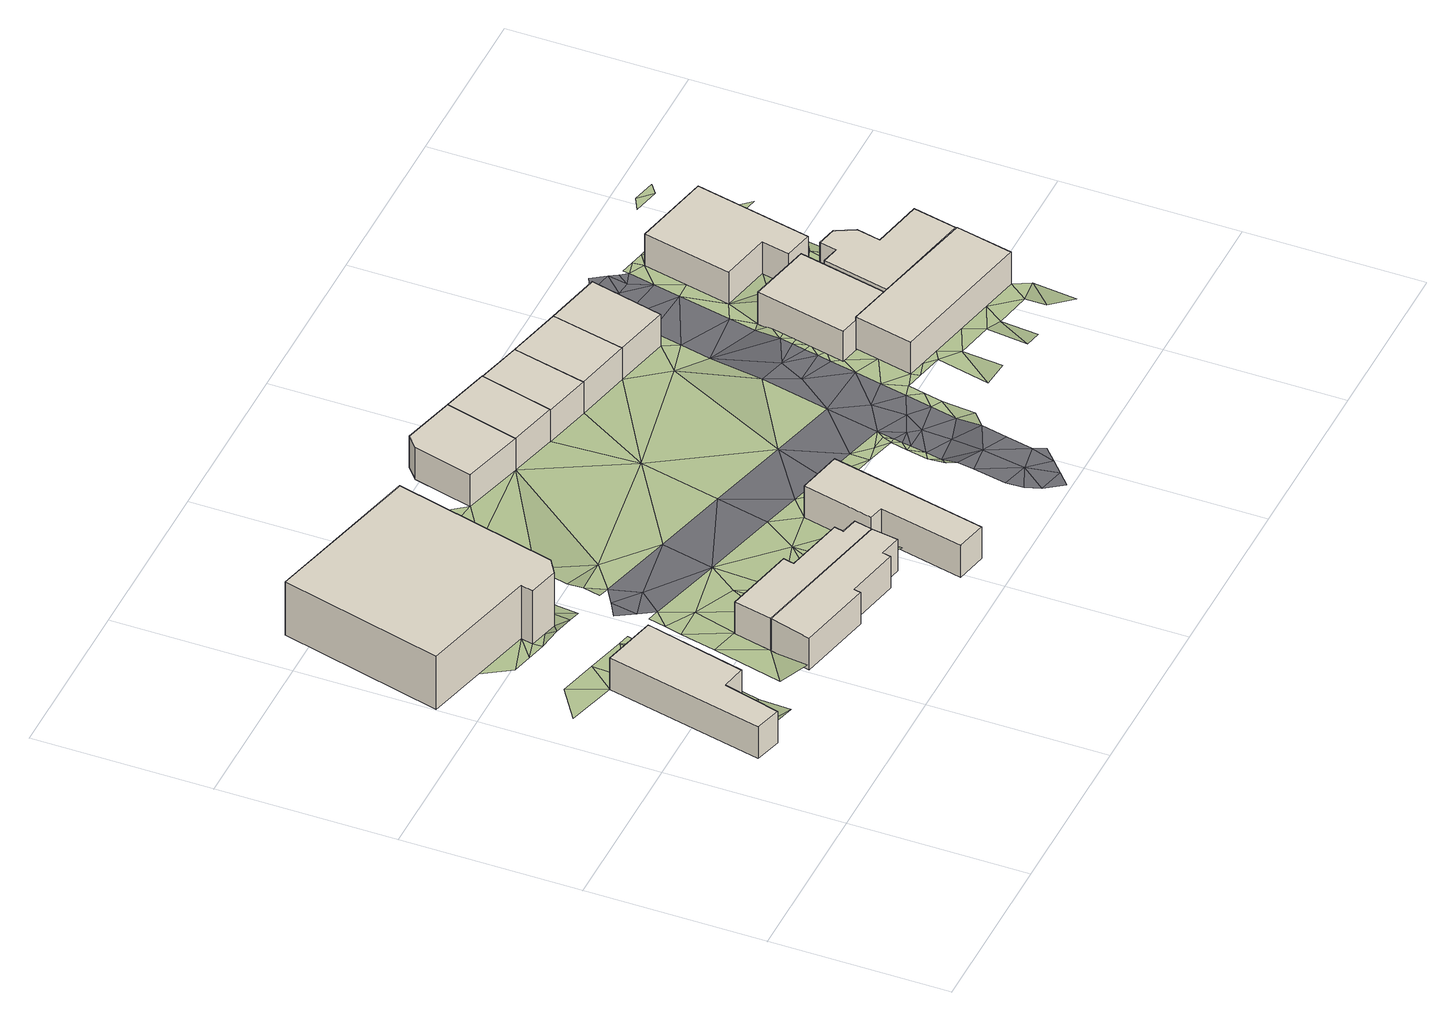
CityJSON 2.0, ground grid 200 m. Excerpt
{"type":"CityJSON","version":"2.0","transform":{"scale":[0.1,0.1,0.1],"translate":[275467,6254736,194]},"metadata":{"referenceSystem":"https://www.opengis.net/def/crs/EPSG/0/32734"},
"CityObjects":{
"building1":{"type":"Building","attributes":{"address":"38 Cornwall Street Woodstock Cape Town","building":"house","building:levels":1,"building_height":4.1,"roof_height":11,"ground_height":6.9,"plus_code":"4FRW3CFV+2PF"},"geometry":[{"type":"Solid","lod":"1","boundaries":[[[[0,1,2,3]],[[1,4,5,2]],[[4,6,7,5]],[[6,8,9,7]],[[8,10,11,9]],[[10,0,3,11]],[[3,2,5,7,9,11]],[[10,8,6,4,1,0]]]]}]},
"building2":{"type":"Building","attributes":{"address":"Woodstock","building":"yes","building:levels":2,"building_height":6.9,"roof_height":13.32,"ground_height":6.42,"plus_code":"4FRW3CFV+4PF"},"geometry":[{"type":"Solid","lod":"1","boundaries":[[[[12,13,14,15]],[[13,16,17,14]],[[16,18,19,17]],[[18,20,21,19]],[[20,22,23,21]],[[22,24,25,23]],[[24,12,15,25]],[[15,14,17,19,21,23,25]],[[24,22,20,18,16,13,12]]]]}]},
"building3":{"type":"Building","attributes":{"address":"15 Page Street Woodstock Cape Town","building":"house","building:levels":1,"building_height":4.1,"roof_height":10.92,"ground_height":6.82,"plus_code":"4FRW3CCV+XQW"},"geometry":[{"type":"Solid","lod":"1","boundaries":[[[[26,27,28,29]],[[27,30,31,28]],[[30,32,33,31]],[[32,34,35,33]],[[34,36,37,35]],[[36,38,39,37]],[[38,40,41,39]],[[40,26,29,41]],[[29,28,31,33,35,37,39,41]],[[40,38,36,34,32,30,27,26]]]]}]},
"building4":{"type":"Building","attributes":{"address":"17 Page Street Woodstock Cape Town","building":"house","building:levels":1,"building_height":4.1,"roof_height":10.92,"ground_height":6.82,"plus_code":"4FRW3CFV+2Q4"},"geometry":[{"type":"Solid","lod":"1","boundaries":[[[[40,38,39,41]],[[38,42,43,39]],[[42,44,45,43]],[[44,46,47,45]],[[46,48,49,47]],[[48,50,51,49]],[[50,52,53,51]],[[52,40,41,53]],[[41,39,43,45,47,49,51,53]],[[52,50,48,46,44,42,38,40]]]]}]},
"building5":{"type":"Building","attributes":{"address":"44 Cornwall Street Cape Town","building":"house","building:levels":1,"building_height":4.1,"roof_height":10.92,"ground_height":6.82,"plus_code":"4FRW3CCV+XRH"},"geometry":[{"type":"Solid","lod":"1","boundaries":[[[[54,55,56,57]],[[55,58,59,56]],[[58,60,61,59]],[[60,62,63,61]],[[62,64,65,63]],[[64,54,57,65]],[[57,56,59,61,63,65]],[[64,62,60,58,55,54]]]]}]},
"building6":{"type":"Building","attributes":{"address":"22 Page Street Woodstock Cape Town","building":"house","building:levels":1,"building_height":4.1,"roof_height":10.54,"ground_height":6.44,"plus_code":"4FRW3CFV+4RV"},"geometry":[{"type":"Solid","lod":"1","boundaries":[[[[66,67,68,69]],[[67,70,71,68]],[[70,72,73,71]],[[72,74,75,73]],[[74,66,69,75]],[[69,68,71,73,75]],[[74,72,70,67,66]]]]}]},
"building7":{"type":"Building","attributes":{"address":"2 William Street Woodstock Cape Town","building":"house","building:levels":1,"building_height":4.1,"roof_height":10.54,"ground_height":6.44,"plus_code":"4FRW3CFV+4VJ"},"geometry":[{"type":"Solid","lod":"1","boundaries":[[[[76,77,78,79]],[[77,67,68,78]],[[67,66,69,68]],[[66,76,79,69]],[[79,78,68,69]],[[66,67,77,76]]]]}]},
"building8":{"type":"Building","attributes":{"address":"4 William Street Woodstock Cape Town","building":"house","building:levels":1,"building_height":4.1,"roof_height":10.47,"ground_height":6.37,"plus_code":"4FRW3CFV+4VM"},"geometry":[{"type":"Solid","lod":"1","boundaries":[[[[80,81,82,83]],[[81,84,85,82]],[[84,86,87,85]],[[86,80,83,87]],[[83,82,85,87]],[[86,84,81,80]]]]}]},
"building9":{"type":"Building","attributes":{"address":"6 William Street Woodstock Cape Town","building":"house","building:levels":1,"building_height":4.1,"roof_height":10.47,"ground_height":6.37,"plus_code":"4FRW3CFV+4VH"},"geometry":[{"type":"Solid","lod":"1","boundaries":[[[[88,89,90,91]],[[89,81,82,90]],[[81,80,83,82]],[[80,88,91,83]],[[91,90,82,83]],[[80,81,89,88]]]]}]},
"building10":{"type":"Building","attributes":{"address":"8 William Street Woodstock Cape Town","building":"house","building:levels":1,"building_height":4.1,"roof_height":10.47,"ground_height":6.37,"plus_code":"4FRW3CFV+4WG"},"geometry":[{"type":"Solid","lod":"1","boundaries":[[[[88,92,93,91]],[[92,94,95,93]],[[94,89,90,95]],[[89,88,91,90]],[[91,93,95,90]],[[89,94,92,88]]]]}]},
"building11":{"type":"Building","attributes":{"address":"19 Hercules Street Woodstock Cape Town","building":"house","building:levels":1,"building_height":4.1,"roof_height":10.47,"ground_height":6.37,"plus_code":"4FRW3CFV+2XV"},"geometry":[{"type":"Solid","lod":"1","boundaries":[[[[96,97,98,99]],[[97,100,101,98]],[[100,102,103,101]],[[102,104,105,103]],[[104,106,107,105]],[[106,96,99,107]],[[99,98,101,103,105,107]],[[106,104,102,100,97,96]]]]}]},
"building12":{"type":"Building","attributes":{"address":"21 Hercules Street Woodstock Cape Town","building":"house","building:levels":1,"building_height":4.1,"roof_height":10.92,"ground_height":6.82,"plus_code":"4FRW3CFV+2X9"},"geometry":[{"type":"Solid","lod":"1","boundaries":[[[[108,109,110,111]],[[109,112,113,110]],[[112,114,115,113]],[[114,116,117,115]],[[116,108,111,117]],[[111,110,113,115,117]],[[116,114,112,109,108]]]]}]},
"building13":{"type":"Building","attributes":{"building":"yes","building:levels":1,"building_height":4.1,"roof_height":10.92,"ground_height":6.82,"plus_code":"4FRW3CFW+22R"},"geometry":[{"type":"Solid","lod":"1","boundaries":[[[[118,116,117,119]],[[116,120,121,117]],[[120,122,123,121]],[[122,124,125,123]],[[124,126,127,125]],[[126,128,129,127]],[[128,130,131,129]],[[130,132,133,131]],[[132,118,119,133]],[[119,117,121,123,125,127,129,131,133]],[[132,130,128,126,124,122,120,116,118]]]]}]},
"building14":{"type":"Building","attributes":{"address":"10 William Street Woodstock Cape Town","building":"house","building:levels":1,"building_height":4.1,"roof_height":10.47,"ground_height":6.37,"plus_code":"4FRW3CFV+4X5"},"geometry":[{"type":"Solid","lod":"1","boundaries":[[[[134,135,136,137]],[[135,138,139,136]],[[138,140,141,139]],[[140,142,143,141]],[[142,144,145,143]],[[144,134,137,145]],[[137,136,139,141,143,145]],[[144,142,140,138,135,134]]]]}]},
"terrain1":{"type":"TINRelief","geometry":[{"type":"CompositeSurface","lod":"1","boundaries":[[[146,147,148]],[[6,148,8]],[[148,147,149]],[[150,151,0]],[[149,8,148]],[[152,8,149]],[[150,0,153]],[[8,152,154]],[[0,155,153]],[[154,152,156]],[[156,157,154]],[[158,13,159]],[[156,160,157]],[[155,161,153]],[[158,162,13]],[[10,161,155]],[[160,156,163]],[[163,10,160]],[[164,165,166]],[[16,162,167]],[[168,165,164]],[[13,162,16]],[[10,163,169]],[[169,161,10]],[[170,16,167]],[[161,169,171]],[[170,167,172]],[[173,168,164]],[[170,172,18]],[[174,168,173]],[[18,172,175]],[[18,175,20]],[[176,174,173]],[[177,174,176]],[[178,20,175]],[[179,180,177]],[[176,179,177]],[[20,178,181]],[[173,182,176]],[[181,183,20]],[[181,184,183]],[[184,185,183]],[[184,186,185]],[[176,182,187]],[[186,188,185]],[[189,190,191]],[[179,176,192]],[[187,182,193]],[[188,186,194]],[[194,195,188]],[[193,50,187]],[[192,176,187]],[[189,196,190]],[[196,197,190]],[[195,194,198]],[[199,195,198]],[[50,48,200]],[[201,197,196]],[[192,187,50]],[[202,199,198]],[[202,203,199]],[[204,203,202]],[[189,205,196]],[[203,204,206]],[[207,206,204]],[[206,207,208]],[[50,200,209]],[[192,50,209]],[[207,210,208]],[[200,211,209]],[[209,211,46]],[[46,44,42]],[[201,196,66]],[[42,38,58]],[[212,192,209]],[[213,74,214]],[[215,58,38]],[[201,66,213]],[[216,46,42]],[[46,216,209]],[[216,42,58]],[[58,215,60]],[[74,217,214]],[[196,205,218]],[[216,55,209]],[[212,209,55]],[[213,66,74]],[[212,55,219]],[[218,66,196]],[[220,218,205]],[[54,219,55]],[[219,54,221]],[[222,218,220]],[[223,221,54]],[[218,76,66]],[[221,223,224]],[[225,226,227]],[[226,225,228]],[[229,76,218]],[[224,223,230]],[[228,225,231]],[[231,232,228]],[[230,223,233]],[[232,231,234]],[[230,235,224]],[[236,232,234]],[[232,236,233]],[[233,237,230]],[[233,236,238]],[[218,222,239]],[[235,230,237]],[[233,238,237]],[[237,238,235]],[[88,229,218]],[[240,241,222]],[[88,218,239]],[[242,243,244]],[[241,239,222]],[[245,243,242]],[[243,245,246]],[[246,245,247]],[[248,246,247]],[[247,249,248]],[[249,250,248]],[[250,249,109]],[[241,251,239]],[[239,92,88]],[[109,249,252]],[[253,250,254]],[[254,250,109]],[[251,255,239]],[[252,256,109]],[[257,258,253]],[[239,255,92]],[[254,257,253]],[[252,259,256]],[[258,257,260]],[[260,261,258]],[[262,263,264]],[[259,262,264]],[[257,254,108]],[[265,261,260]],[[265,266,261]],[[259,267,256]],[[92,255,268]],[[265,269,266]],[[264,267,259]],[[268,270,92]],[[269,265,271]],[[94,272,89]],[[271,273,269]],[[273,271,274]],[[268,275,270]],[[273,274,276]],[[273,276,277]],[[267,264,278]],[[275,94,270]],[[276,100,277]],[[279,272,94]],[[100,280,277]],[[281,278,264]],[[282,94,275]],[[283,284,285]],[[94,282,279]],[[284,283,281]],[[135,280,100]],[[100,286,135]],[[280,135,287]],[[278,281,288]],[[289,116,290]],[[283,288,281]],[[291,289,290]],[[287,135,292]],[[135,286,293]],[[294,289,291]],[[292,295,287]],[[296,293,286]],[[297,288,283]],[[291,298,294]],[[298,291,299]],[[299,300,298]],[[300,299,301]],[[301,302,300]],[[302,301,303]],[[303,304,302]],[[305,304,303]],[[306,135,293]],[[304,305,307]],[[305,308,307]],[[309,308,305]],[[308,309,310]],[[293,296,311]],[[312,310,309]],[[310,312,313]],[[313,312,314]],[[314,315,313]],[[316,315,314]],[[315,316,317]],[[318,317,316]],[[317,318,319]],[[319,318,320]],[[320,321,319]],[[322,321,320]],[[321,322,323]],[[296,324,311]],[[322,325,323]],[[325,322,326]],[[292,134,295]],[[326,327,325]],[[327,326,328]],[[328,329,327]],[[330,329,328]],[[329,330,331]],[[330,332,331]],[[332,330,333]],[[295,134,334]],[[333,335,332]],[[335,333,336]],[[336,337,335]],[[311,306,293]],[[337,336,338]],[[130,324,118]],[[338,339,337]],[[339,338,340]],[[112,288,297]],[[340,341,339]],[[118,132,130]],[[342,341,340]],[[324,343,311]],[[341,342,344]],[[297,345,346]],[[346,345,347]],[[348,344,342]],[[344,348,349]],[[349,348,350]],[[334,351,352]],[[350,353,349]],[[354,353,350]],[[353,354,355]],[[354,356,355]],[[130,343,324]],[[357,356,354]],[[134,351,334]],[[356,357,358]],[[357,359,358]],[[360,359,357]],[[359,360,361]],[[362,361,360]],[[361,362,363]],[[363,362,364]],[[364,365,363]],[[297,346,112]],[[366,365,364]],[[365,366,367]],[[368,367,366]],[[130,369,343]],[[367,368,370]],[[370,368,371]],[[371,372,370]],[[134,373,351]],[[374,372,371]],[[372,374,375]],[[376,375,374]],[[375,376,377]],[[377,376,378]],[[378,379,377]],[[379,378,380]],[[128,369,130]],[[380,381,379]],[[373,134,382]],[[381,380,383]],[[383,384,381]],[[384,383,385]],[[385,386,384]],[[386,385,387]],[[387,388,386]],[[388,387,389]],[[389,390,388]],[[390,389,391]],[[391,392,390]],[[369,128,393]],[[392,391,394]],[[393,395,369]],[[126,124,396]],[[394,397,392]],[[128,126,398]],[[397,394,399]],[[382,400,373]],[[399,401,397]],[[402,403,395]],[[399,404,401]],[[395,393,402]],[[398,393,128]],[[404,405,401]],[[405,404,406]],[[406,407,405]],[[407,406,408]],[[403,402,409]],[[409,410,403]],[[400,382,411]],[[393,412,402]],[[398,412,393]],[[410,409,413]],[[414,398,126]],[[413,415,410]],[[396,414,126]],[[415,413,416]],[[416,417,415]],[[417,416,418]],[[418,419,417]],[[400,411,420]],[[418,421,419]],[[421,422,419]],[[423,422,421]],[[420,411,424]],[[423,425,422]],[[426,425,423]],[[424,427,420]],[[426,424,425]],[[424,426,427]],[[423,428,426]],[[429,430,431]],[[429,432,430]]]}]},
"road1":{"type":"Road","attributes":{"highway":"residential","name":"Cornwall Street","surface":"asphalt","lanes":2,"width":6.1},"geometry":[{"type":"MultiSurface","lod":"1","boundaries":[[[235,433,240]],[[212,220,192]],[[434,179,435]],[[436,434,435]],[[220,219,222]],[[240,222,224]],[[219,220,212]],[[235,240,224]],[[437,434,436]],[[435,205,189]],[[220,205,192]],[[189,436,435]],[[205,435,192]],[[179,192,435]],[[222,219,221]],[[224,222,221]]]}]},
"road2":{"type":"Road","attributes":{"highway":"residential","name":"Hercules Street","surface":"asphalt","lanes":2,"width":6},"geometry":[{"type":"MultiSurface","lod":"1","boundaries":[[[438,439,440]],[[441,439,438]],[[442,439,441]],[[441,443,442]],[[250,433,248]],[[444,445,446]],[[447,238,236]],[[448,231,449]],[[261,266,450]],[[451,449,225]],[[433,250,253]],[[258,261,452]],[[453,451,227]],[[444,454,445]],[[280,287,255]],[[448,455,447]],[[456,451,457]],[[277,251,273]],[[236,234,447]],[[433,253,240]],[[280,251,277]],[[246,455,448]],[[251,450,273]],[[448,449,243]],[[447,234,448]],[[282,275,445]],[[458,454,444]],[[454,282,445]],[[244,449,451]],[[450,452,261]],[[241,450,251]],[[234,231,448]],[[225,449,231]],[[235,238,447]],[[295,334,446]],[[334,459,446]],[[255,287,268]],[[444,446,459]],[[457,460,461]],[[452,253,258]],[[246,448,243]],[[438,460,441]],[[269,450,266]],[[455,433,235]],[[455,235,447]],[[445,295,446]],[[275,295,445]],[[241,240,452]],[[253,452,240]],[[273,450,269]],[[452,450,241]],[[287,295,275]],[[287,275,268]],[[441,453,443]],[[441,457,451]],[[460,457,441]],[[246,248,455]],[[433,455,248]],[[225,227,451]],[[244,243,449]],[[441,451,453]],[[451,456,244]],[[251,280,255]]]}]}
},
"vertices":[
[925,2961,59],[521,1181,59],[521,1181,469],[925,2961,469],[820,1098,59],[820,1098,469],[990,1734,59],[990,1734,469],[1267,1680,59],[1267,1680,469],[1549,2811,59],[1549,2811,469],
[10,4449,11],[1360,4106,11],[1360,4106,701],[10,4449,701],[1325,3968,11],[1325,3968,701],[1664,3882,11],[1664,3882,701],[1835,3994,11],[1835,3994,701],[2304,5828,11],[2304,5828,701],[481,6290,11],[481,6290,701],
[1998,1259,51],[2856,1071,51],[2856,1071,461],[1998,1259,461],[2872,1148,51],[2872,1148,461],[3486,1014,51],[3486,1014,461],[3508,1110,51],[3508,1110,461],[3758,1055,51],[3758,1055,461],[3806,1357,51],[3806,1357,461],[2127,1731,51],[2127,1731,461],
[3852,1561,51],[3852,1561,461],[3661,1603,51],[3661,1603,461],[3685,1710,51],[3685,1710,461],[3006,1861,51],[3006,1861,461],[3034,1983,51],[3034,1983,461],[2224,2163,51],[2224,2163,461],
[4661,2129,51],[4152,2241,51],[4152,2241,461],[4661,2129,461],[3970,1432,51],[3970,1432,461],[4129,1396,51],[4129,1396,461],[3914,441,51],[3914,441,461],[4265,363,51],[4265,363,461],
[3738,5189,13],[3956,6020,13],[3956,6020,423],[3738,5189,423],[3355,6177,13],[3355,6177,423],[3214,6050,13],[3214,6050,423],[3037,5380,13],[3037,5380,423],
[4286,5048,13],[4502,5878,13],[4502,5878,423],[4286,5048,423],
[4819,4914,6],[5016,5748,6],[5016,5748,416],[4819,4914,416],[4502,5878,6],[4502,5878,416],[4286,5048,6],[4286,5048,416],
[5458,4771,6],[5645,5598,6],[5645,5598,416],[5458,4771,416],
[6088,4624,6],[6088,4624,416],[6289,5452,6],[6289,5452,416],
[7447,3437,6],[7508,3713,6],[7508,3713,416],[7447,3437,416],[6786,3873,6],[6786,3873,416],[6558,2850,6],[6558,2850,416],[6767,2804,6],[6767,2804,416],[7281,2690,6],[7281,2690,416],
[6767,2804,51],[6621,2142,51],[6621,2142,461],[6767,2804,461],[8304,1775,51],[8304,1775,461],[8447,2425,51],[8447,2425,461],[7281,2690,51],[7281,2690,461],
[7447,3437,51],[7447,3437,461],[8439,2437,51],[8439,2437,461],[8545,2932,51],[8545,2932,461],[7964,3054,51],[7964,3054,461],[8021,3323,51],[8021,3323,461],[7910,3540,51],[7910,3540,461],[7689,3587,51],[7689,3587,461],[7649,3394,51],[7649,3394,461],
[7172,5264,6],[6954,4262,6],[6954,4262,416],[7172,5264,416],[7521,4141,6],[7521,4141,416],[7451,3821,6],[7451,3821,416],[7780,3750,6],[7780,3750,416],[8069,5071,6],[8069,5071,416],
[862,1257,128],[1274,1144,128],[905,1416,59],[1369,1539,59],[748,3377,59],[366,3115,59],[1464,1935,59],[1185,3266,59],[1363,2068,59],[1160,2905,59],[1559,2331,59],[1452,2423,59],[888,3971,11],[685,4278,11],[1500,2617,59],[1623,3154,59],[1107,3915,11],[1654,2726,59],[2127,1731,59],[1708,1452,59],[1998,1259,128],[1326,3859,11],[1898,2243,59],[1702,2924,59],[1518,3919,11],[1749,3122,59],[1545,3804,59],[2224,2163,59],[1995,2645,59],[1763,3748,59],[2371,2658,51],[2042,2840,59],[1889,3716,59],[2216,3001,59],[2088,3034,59],[1975,4087,11],[2643,2070,51],[1893,4223,11],[2018,4273,11],[1952,4452,11],[2060,4459,11],[2829,2442,51],[2011,4682,11],[2354,3595,51],[2273,3823,59],[2228,3628,59],[3080,2774,51],[2839,2026,51],[2146,4830,11],[2069,4911,11],[2668,3835,51],[2318,4018,11],[2188,5016,11],[2137,5176,11],[3295,1797,51],[2408,4408,13],[2231,5202,11],[2171,5308,11],[2274,5388,11],[3214,3370,51],[2205,5440,11],[2317,5574,11],[2255,5634,11],[3685,2169,51],[2359,5759,13],[3490,1754,51],[3943,2548,51],[2560,5070,13],[2643,5430,13],[4065,1114,109],[4058,1822,51],[2726,5791,13],[4325,4080,13],[4374,2435,51],[4075,3144,51],[4806,2322,51],[5021,2896,51],[5230,1994,51],[5238,2209,51],[5522,1338,51],[5429,1247,105],[5485,1149,105],[5475,1466,51],[4819,4914,13],[5418,2023,51],[5558,1521,51],[5525,1709,51],[5566,1905,51],[5593,1703,51],[5669,2096,51],[5612,1801,51],[5607,2006,51],[5631,1899,51],[5781,4349,6],[5795,2693,51],[5967,3475,51],[6261,1288,105],[6168,1454,51],[6105,1154,105],[6351,1689,51],[6232,1754,51],[6397,1894,51],[6296,2054,51],[6440,2090,51],[6360,2355,51],[6104,4094,6],[6636,2046,51],[6423,2655,51],[6707,2533,51],[6181,4444,6],[6817,2099,51],[6558,2849,51],[6487,2955,51],[6934,1980,51],[6602,3045,51],[6519,3105,51],[6800,1380,51],[7043,1328,105],[7147,1812,51],[6645,3240,51],[6551,3255,51],[7042,2050,51],[6259,4795,6],[6583,3406,51],[6195,5063,6],[6681,3398,51],[5992,5687,6],[6615,3556,51],[6716,3556,51],[6336,5145,6],[6751,3715,51],[6679,3856,6],[7463,1959,51],[6430,5570,6],[6742,4156,6],[7558,1725,51],[6413,5495,6],[7726,1643,51],[7453,1235,98],[7636,1196,98],[7177,3787,51],[6870,4757,6],[7883,1867,51],[7477,2647,51],[7476,2646,51],[7671,2601,51],[7063,4763,6],[7292,3983,6],[7672,2605,51],[6934,5057,6],[7313,3757,51],[8140,1560,51],[7696,2599,51],[7695,2596,51],[7702,2598,51],[7701,2594,51],[7708,2597,51],[7707,2593,51],[7714,2595,51],[7720,2590,51],[7521,4141,19],[7720,2594,51],[7726,2593,51],[7732,2588,51],[7732,2591,51],[7451,3821,51],[7738,2586,51],[7744,2589,51],[7744,2585,51],[7750,2588,51],[7756,2582,51],[7756,2586,51],[7762,2581,51],[7768,2584,51],[7768,2579,51],[7774,2582,51],[7780,2577,51],[7780,2581,51],[7508,3713,51],[7792,2578,51],[7792,2574,51],[7804,2576,51],[7804,2571,51],[7810,2574,51],[7816,2568,51],[7816,2573,51],[7828,2571,51],[7828,2566,51],[6997,5357,6],[7840,2568,51],[7840,2563,51],[7852,2565,51],[7852,2560,51],[7864,2563,51],[7864,2557,51],[7876,2560,51],[7888,2552,51],[7585,3792,51],[7888,2557,51],[8088,1301,98],[8401,1584,51],[8291,1062,98],[7900,2549,51],[7912,2552,51],[7912,2546,51],[7162,5396,6],[7013,5429,6],[7924,2550,51],[7937,2541,51],[7936,2547,51],[7948,2544,51],[7961,2535,51],[7960,2542,51],[7972,2539,51],[7985,2530,51],[7984,2536,51],[7997,2527,51],[8008,2531,51],[8009,2525,51],[8020,2529,51],[8033,2519,51],[8032,2526,51],[8045,2516,51],[7780,3750,51],[8056,2521,51],[8057,2514,51],[8068,2518,51],[7311,5364,6],[8082,2508,51],[8079,2516,51],[8094,2505,51],[8103,2510,51],[8106,2502,51],[8126,2505,51],[8130,2497,51],[8150,2500,51],[7425,5210,19],[8155,2491,51],[8173,2495,51],[8179,2486,51],[8197,2490,51],[8203,2480,51],[8221,2485,51],[8228,2475,51],[8244,2480,51],[8252,2469,51],[8269,2474,51],[7980,3824,51],[8277,2464,51],[7816,3915,19],[8254,2993,51],[8293,2469,51],[8045,3491,51],[8301,2458,51],[7610,5298,19],[8317,2464,51],[7875,3979,19],[7852,4080,19],[8325,2453,51],[8342,2458,51],[8350,2447,51],[8366,2453,51],[8374,2442,51],[7919,4174,19],[7888,4246,19],[7677,5156,19],[8142,3919,19],[7941,4271,19],[8435,3404,51],[7906,4328,19],[7963,4369,19],[7924,4411,19],[7984,4462,19],[7954,4546,19],[7908,5233,19],[8005,4555,19],[7983,4681,19],[8050,4750,19],[8068,5071,19],[8026,4876,19],[8314,4865,19],[8206,5168,19],[8504,4648,19],[8229,5602,19],[8079,5749,19],[7928,5668,19],[8345,5689,19],
[6025,2318,51],[2113,3172,59],[2452,3259,51],[2162,3479,59],[1991,3375,59],
[5735,144,105],[5444,214,105],[5587,9,105],[5671,501,105],[5388,385,105],[5375,580,105],[6878,5533,6],[6683,5332,6],[6843,5312,6],[5767,1822,51],[5867,1701,51],[5850,1369,51],[6270,3394,51],[5761,997,105],[6123,3111,51],[5449,959,105],[6586,5595,6],[6020,1928,51],[6041,853,105],[5977,553,105],[6765,5698,6],[6941,5440,6],[5882,279,105],[6030,415,105]
]}
